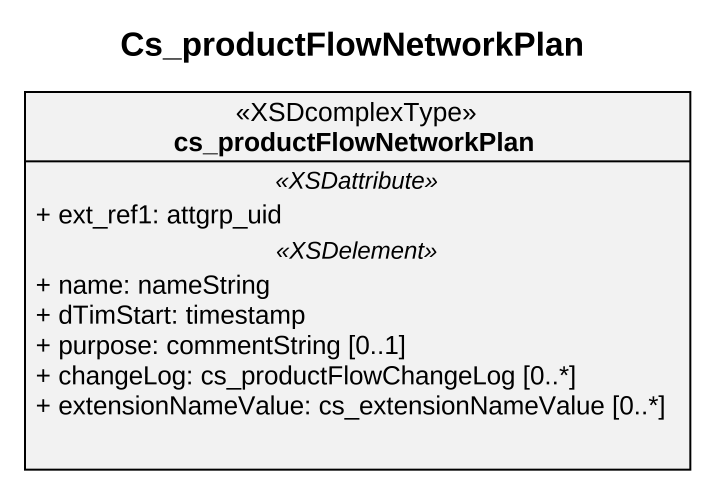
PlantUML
@startuml
title Cs_productFlowNetworkPlan
hide circle
hide empty members
skinparam classAttributeIconSize 0
class cs_productFlowNetworkPlan <<XSDcomplexType>> {
  .. <<XSDattribute>> ..
  + ext_ref1: attgrp_uid
  .. <<XSDelement>> ..
  + name: nameString
  + dTimStart: timestamp
  + purpose: commentString [0..1]
  + changeLog: cs_productFlowChangeLog [0..*]
  + extensionNameValue: cs_extensionNameValue [0..*]
}
@enduml
